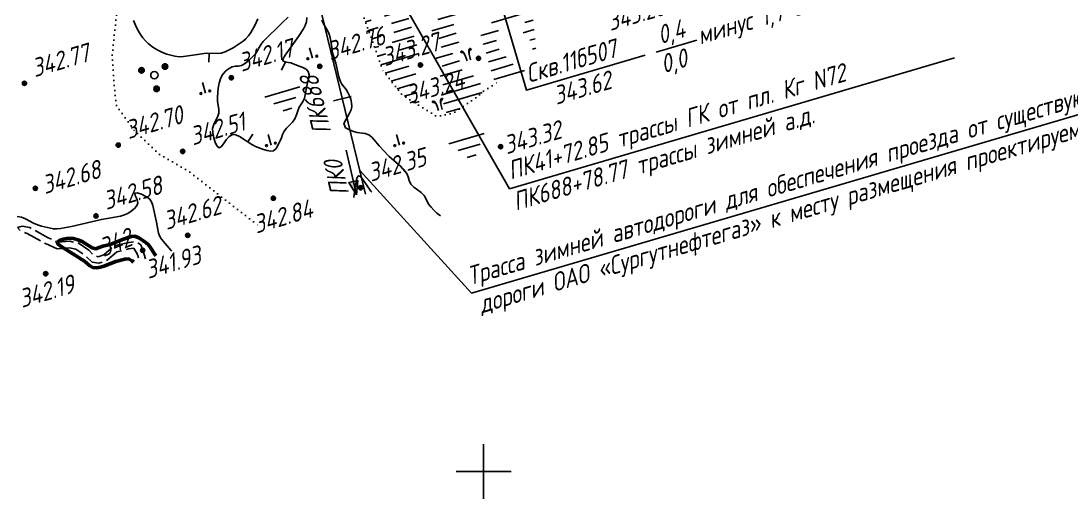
# Model space of a CAD drawing. Extents: x 1517648 to 1519685, y 2184577 to 2185456.
# Drawn here: x 1517899 to 1518128.2, y 2184594 to 2184698.3 of the extents above; entities that cross this region are included whole.
import ezdxf
from ezdxf.enums import TextEntityAlignment as Align

# ---------------------------------------------------------------- set-up
doc = ezdxf.new("R2010")
doc.units = 0
doc.header["$PDMODE"] = 34
doc.linetypes.add('ИИDash_40_10', pattern=[5, 4, -1])
doc.linetypes.add('ИИDot', pattern=[1, 0, -1])
for name, color, linetype, lineweight in [('ИИ_БОЛОТО_025', 3, 'Continuous', 25), ('ИИ_ГЕОСЕТКА_025', 3, 'Continuous', 25), ('ИИ_ГИДРОГРАФИЯ_025', 3, 'Continuous', 25), ('ИИ_КОНТУР_025', 7, 'ИИDot', 25), ('ИИ_ОТМЕТКА_025', 7, 'Continuous', 25), ('ИИ_ПИКЕТАЖ_025', 7, 'Continuous', 25), ('ИИ_РАЗМЕР_025', 7, 'Continuous', 25), ('ИИ_РЕЛЬЕФ_025', 34, 'Continuous', 25), ('ИИ_РЕЛЬЕФ_050', 34, 'Continuous', 50), ('ИИ_СКВАЖИНА_025', 7, 'Continuous', 25), ('ИИ_ТЕКСТ_025', 7, 'Continuous', 25), ('ИИ_ТРАССА_АД_025', 1, 'Continuous', 25), ('ИИ_УГОДЬЯ_025', 7, 'Continuous', 25)]:
    doc.layers.add(name, color=color, linetype=linetype, lineweight=lineweight)
doc.styles.add('VNIPISIMPLEXCUR', font='simplex.shx', dxfattribs={"width": 0.8, "oblique": 15})
doc.dimstyles.new('ИИ-2000-м-dm', dxfattribs={"dimscale": 2, "dimtxt": 2.5, "dimasz": 2.5, "dimexe": 1.25, "dimexo": 0, "dimgap": 1, "dimtad": 1, "dimtoh": 1, "dimzin": 1, "dimdsep": 46, "dimtxsty": 'VNIPISIMPLEXCUR', "dimcen": 2.5, "dimaunit": 1, "dimazin": 0, "dimtfac": 1, "dimtmove": 1, "dimatfit": 2, "dimfxl": 1, "dimarcsym": 0})
pattern_1 = [(16.37319113215781, (1510916.102400393, 2172268.42618419), (-9.58434704182228, 32.62116324998102), [10, -3, 4, -5, 4, -8]), (16.37319113215781, (1510916.498061251, 2172270.626968705), (-9.58434704182228, 32.62116324998102), [8, -3, 5, -4, 5, -9]), (16.37319113215781, (1510916.893722109, 2172272.827753221), (-9.58434704182228, 32.62116324998102), [8, -3, 4, -6, 4, -9]), (16.37319113215781, (1510916.329936989, 2172274.746645177), (-9.58434704182228, 32.62116324998102), [8, -3, 4, -5, 4, -10]), (16.37319113215781, (1510914.806705891, 2172276.383644573), (-9.58434704182228, 32.62116324998102), [8, -3, 3, -7, 4, -9]), (16.37319113215781, (1510913.283474792, 2172278.020643969), (-9.58434704182228, 32.62116324998102), [8, -3, 3, -8, 4, -8]), (16.37319113215781, (1510912.719689673, 2172279.939535925), (-9.58434704182228, 32.62116324998102), [8, -4, 3, -10, 4, -5]), (16.37319113215781, (1510912.155904552, 2172281.85842788), (-9.58434704182228, 32.62116324998102), [8, -5, 3, -10, 4, -4]), (16.37319113215781, (1510910.632673454, 2172283.495427276), (-9.58434704182228, 32.62116324998102), [9, -5, 4, -5, 8, -3]), (16.37319113215781, (1510909.109442356, 2172285.132426672), (-9.58434704182228, 32.62116324998102), [7, -5, 4, -5, 10, -3]), (16.37319113215781, (1510908.545657236, 2172287.051318628), (-9.58434704182228, 32.62116324998102), [7, -4, 5, -5, 9, -4]), (16.37319113215781, (1510907.022426138, 2172288.688318024), (-9.58434704182228, 32.62116324998102), [7, -4, 6, -5, 9, -3]), (16.37319113215781, (1510906.458641018, 2172290.60720998), (-9.58434704182228, 32.62116324998102), [5, -6, 6, -6, 7, -4]), (16.37319113215781, (1510905.894855898, 2172292.526101936), (-9.58434704182228, 32.62116324998102), [4, -6, 7, -6, 5, -6]), (16.37319113215781, (1510905.331070778, 2172294.444993891), (-9.58434704182228, 32.62116324998102), [3, -7, 8, -6, 4, -6]), (16.37319113215781, (1510904.767285658, 2172296.363885847), (-9.58434704182228, 32.62116324998102), [3, -6, 8, -6, 4, -7]), (16.37319113215781, (1510904.203500538, 2172298.282777803), (-9.58434704182228, 32.62116324998102), [4, -6, 10, -5, 4, -5])]

# ---------------------------------------------------------------- blocks, each defined once
blk = doc.blocks.new('ИИ053951')
at = {"linetype": 'Continuous', "lineweight": 25}
h = blk.add_hatch(color=0, dxfattribs=at)
edge = h.paths.add_edge_path()
edge.add_arc((1.160486125856096, 0.9504062035232437), 0.3, 0, 360)
h = blk.add_hatch(color=0, dxfattribs=at)
edge = h.paths.add_edge_path()
edge.add_arc((-1.403318979093456, 0.5298073639691836), 0.3, 0, 360)
h = blk.add_hatch(color=0, dxfattribs=at)
edge = h.paths.add_edge_path()
edge.add_arc((0.2428328532373598, -1.480213567492427), 0.3, 0, 360)
at = {"color": 0, "linetype": 'Continuous', "lineweight": 25}
for centre, radius in [((1.160486125856096, 0.9504062035232437), 0.3), ((-1.403318979093456, 0.5298073639691836), 0.3), ((0, 0), 0.4), ((0.2428328532373598, -1.480213567492427), 0.3)]:
    blk.add_circle(centre, radius, dxfattribs=at)
blk = doc.blocks.new('ИИ05407')
at = {"linetype": 'Continuous', "lineweight": 25}
h = blk.add_hatch(color=0, dxfattribs=at)
edge = h.paths.add_edge_path()
edge.add_arc((-0.4999999999999995, 0.1), 0.1, 0, 360)
h = blk.add_hatch(color=0, dxfattribs=at)
edge = h.paths.add_edge_path()
edge.add_arc((0.5000000000000007, 0.1), 0.1, 0, 360)
at = {"color": 0, "linetype": 'Continuous', "lineweight": 25}
blk.add_lwpolyline([(0, 0), (0, 1.2)], dxfattribs=at)
for centre in [(-0.4999999999999995, 0.1), (0.5000000000000007, 0.1)]:
    blk.add_circle(centre, 0.1, dxfattribs=at)
blk = doc.blocks.new('ИИ05403')
at = {"linetype": 'Continuous', "lineweight": 25}
for points in [[(-0.3719088392116541, 1.104243413491141), (-0.4306105260804169, 1.161016916086846), (-0.4798441994880011, 1.183726317125126), (-0.5215034655360838, 1.187511217298173), (-0.5574819132791243, 1.17426406136525), (-0.5839923646082087, 1.138307515048564), (-0.5858859707098906, 1.08721135738517), (-0.5707371389436682, 1.060717056173841), (-0.5328650850989455, 1.036115210376295), (-0.476057004331866, 1.020975609684107), (-0.4211425126192358, 1.002051108818872), (-0.3643344318521553, 0.954739851328526), (-0.322675165804073, 0.896073893319038), (-0.2829095058576687, 0.8090211893389565), (-0.2507182532707636, 0.7087213400804719), (-0.2324430663398145, 0.6261047306790769), (-0.2355694385517691, 0.6879043838014546), (-0.2545054654741268, 0.7863117883006762), (-0.2772286875526238, 0.8790418478675857), (-0.3018455327800301, 0.9698794520207132), (-0.3283559670618868, 1.041792555308606)], [(0.4211425126192356, 1.002051108818872), (0.4760570043318644, 1.020975609684106), (0.5328650850989461, 1.036115210376295), (0.5707371389436685, 1.060717056173841), (0.5858859707098905, 1.08721135738517), (0.5839923646082088, 1.138307515048563), (0.5574819132791244, 1.17426406136525), (0.5215034655360838, 1.187511217298173), (0.4798441994880007, 1.183726317125126), (0.4306105260804167, 1.161016916086846), (0.3719088392116541, 1.10424341349114), (0.3283559670618868, 1.041792555308606), (0.3018455327800298, 0.9698794520207127), (0.2772286875526236, 0.8790418478675848), (0.2545054654741267, 0.7863117883006753), (0.235569438551769, 0.6879043838014544), (0.2324430663398145, 0.6261047306790771), (0.2507182532707635, 0.7087213400804713), (0.2829095058576688, 0.809021189338957), (0.322675165804073, 0.8960738933190379), (0.3643344318521551, 0.9547398513285258)]]:
    blk.add_hatch(color=0, dxfattribs=at).paths.add_polyline_path(points)
at = {"color": 0, "linetype": 'Continuous', "lineweight": 25}
for points in [[(-0.2324430663398145, 0.6261047306790772), (-0.2507182532707635, 0.7087213400804713), (-0.2829095058576687, 0.8090211893389567), (-0.322675165804073, 0.896073893319038), (-0.3643344318521553, 0.9547398513285261), (-0.4211425126192356, 1.002051108818872), (-0.4760570043318655, 1.020975609684106), (-0.5328650850989458, 1.036115210376295), (-0.5707371389436684, 1.060717056173841), (-0.5858859707098905, 1.08721135738517), (-0.5839923646082088, 1.138307515048563), (-0.5574819132791244, 1.17426406136525), (-0.5215034655360835, 1.187511217298173), (-0.4798441994880012, 1.183726317125126), (-0.4306105260804163, 1.161016916086846), (-0.3719088392116543, 1.104243413491141), (-0.3283559670618867, 1.041792555308606), (-0.30184553278003, 0.9698794520207132), (-0.2772286875526238, 0.8790418478675852), (-0.2545054654741268, 0.786311788300676), (-0.235569438551769, 0.6879043838014545), (-0.2324430663398145, 0.6261047306790772), (-0.2000000000000002, 0)], [(0.2324430663398145, 0.6261047306790772), (0.2507182532707635, 0.7087213400804713), (0.2829095058576687, 0.8090211893389567), (0.322675165804073, 0.896073893319038), (0.3643344318521553, 0.9547398513285261), (0.4211425126192356, 1.002051108818872), (0.4760570043318655, 1.020975609684106), (0.5328650850989458, 1.036115210376295), (0.5707371389436684, 1.060717056173841), (0.5858859707098905, 1.08721135738517), (0.5839923646082088, 1.138307515048563), (0.5574819132791244, 1.17426406136525), (0.5215034655360835, 1.187511217298173), (0.4798441994880012, 1.183726317125126), (0.4306105260804163, 1.161016916086846), (0.3719088392116543, 1.104243413491141), (0.3283559670618867, 1.041792555308606), (0.30184553278003, 0.9698794520207132), (0.2772286875526238, 0.8790418478675852), (0.2545054654741268, 0.786311788300676), (0.235569438551769, 0.6879043838014545), (0.2324430663398145, 0.6261047306790772), (0.2000000000000002, 0)]]:
    blk.add_lwpolyline(points, dxfattribs=at)
blk = doc.blocks.new('ИИ05468')
at = {"color": 0, "linetype": 'Continuous', "lineweight": 25}
for points in [[(-2, 1), (2, 1)], [(-1.25, 0), (1.25, 0)], [(-0.5, -1), (0.5, -1)]]:
    blk.add_lwpolyline(points, dxfattribs=at)
blk = doc.blocks.new('PICKET')
at = {"color": 0, "linetype": 'Continuous', "lineweight": 25}
for p, q in [((-0.2299999999999898, 0), (0.2299999999999898, 0)), ((0, 0.2299999999999898), (0, -0.2299999999999898))]:
    blk.add_line(p, q, dxfattribs=at)
blk.add_circle((0, 0), 0.23, dxfattribs=at)
at = {"color": 0, "linetype": 'Continuous', "style": 'VNIPISIMPLEXCUR', "oblique": 15, "width": 0.8}
blk.add_attdef('OTMETKA', (1.25, 0.3000000000000114), '', height=2, dxfattribs=at)
at = {"color": 8, "linetype": 'Continuous', "style": 'VNIPISIMPLEXCUR', "oblique": 15, "width": 0.8, "flags": 1}
blk.add_attdef('NOMER', (1.25, -2.699999999999989), '', height=2, dxfattribs=at)
blk = doc.blocks.new('ИИ15001')
at = {"color": 0, "linetype": 'Continuous', "lineweight": 25}
blk.add_lwpolyline([(0, 1), (0, -1)], dxfattribs=at)
at = {"color": 0, "linetype": 'Continuous', "lineweight": 25, "style": 'VNIPISIMPLEXCUR', "oblique": 15, "width": 0.8}
blk.add_attdef('STATIONING', text='', height=2, dxfattribs=at).set_placement((0, 2), align=Align.CENTER)
at = {"color": 7, "linetype": 'Continuous', "lineweight": 25, "style": 'VNIPISIMPLEXCUR', "oblique": 15, "width": 0.8}
blk.add_attdef('HEIGHT', text='', height=2, dxfattribs=at).set_placement((0, -2), align=Align.TOP_CENTER)
blk = doc.blocks.new('ИИ150022')
at = {"linetype": 'Continuous', "lineweight": 25}
h = blk.add_hatch(color=0, dxfattribs=at)
edge = h.paths.add_edge_path()
edge.add_arc((0, 0), 0.3, 0, 360)
at = {"color": 0, "linetype": 'Continuous', "lineweight": 25}
blk.add_circle((0, 0), 0.3, dxfattribs=at)
at = {"color": 0, "linetype": 'Continuous', "style": 'VNIPISIMPLEXCUR', "oblique": 15, "width": 0.8}
for tag, p in [('STATIONING1', (1, 4.700000000000003)), ('STATIONING2', (1, 1.299999999999997))]:
    blk.add_attdef(tag, p, '', height=2, dxfattribs=at)
at = {"color": 7, "linetype": 'Continuous', "style": 'VNIPISIMPLEXCUR', "oblique": 15, "width": 0.8}
blk.add_attdef('HEIGHT', text='', height=2, dxfattribs=at).set_placement((0, -1.299999999999997), align=Align.TOP_CENTER)
blk = doc.blocks.new('ИИ25001')
at = {"linetype": 'Continuous'}
h = blk.add_hatch(color=0, dxfattribs=at)
edge = h.paths.add_edge_path()
edge.add_arc((0, 0), 0.5, 0, 360)
at = {"color": 0, "linetype": 'Continuous'}
for radius in [1, 0.5]:
    blk.add_circle((0, 0), radius, dxfattribs=at)
at = {"color": 0, "style": 'VNIPISIMPLEXCUR', "oblique": 15, "width": 0.8}
for tag, p in [('NUMBER', (2, 0.6999999999999887)), ('STS', (14.21830956713089, 0.6999999999999887)), ('EGWL', (38.31670607307356, 0.6999999999999887)), ('TFS', (19.07851403860371, -1)), ('HEIGHT', (2, -2.699999999999988)), ('FS', (14.21830956713089, -2.700000000000002)), ('AGWL', (36.59421987173639, -2.700000000000002))]:
    blk.add_attdef(tag, p, '', height=2, dxfattribs=at)
at = {"color": 253, "style": 'VNIPISIMPLEXCUR', "oblique": 15, "width": 0.8, "flags": 1}
for tag, p in [('DATE', (-2.5, -0.8000000000000113)), ('NOTE1', (-2.5, -3.200000000000017)), ('NOTE2', (-2.5, -5.600000000000022))]:
    blk.add_attdef(tag, text='', height=1.6, dxfattribs=at).set_placement(p, align=Align.RIGHT)
blk = doc.blocks.new('ИИ053296')
at = {"color": 0, "linetype": 'Continuous', "lineweight": 25}
blk.add_lwpolyline([(0, 0), (1, 0)], dxfattribs=at)
blk = doc.blocks.new('ИИ05012')
at = {"color": 0, "linetype": 'Continuous', "flags": 128}
for points in [[(0, 3), (0, -3)], [(-3, 0), (3, 0)]]:
    blk.add_lwpolyline(points, dxfattribs=at)
blk = doc.blocks.new('*D26')
at = {"layer": 'Defpoints', "color": 0, "transparency": 16777216}
for p in [(1517926.909671866, 2184855.147363951), (1518076.55, 2184794.9), (1517957.228860833, 2184764.673695511), (1517857.42, 2184730.52), (1517974.202249156, 2184660.524278777)]:
    blk.add_point(p, dxfattribs=at)
at = {"layer": 'ИИ_РАЗМЕР_025', "color": 0, "lineweight": -2, "transparency": 16777216}
for p, q in [((1517951.516275566, 2184788.67653947), (1517966.028395598, 2184792.940311232)), ((1517955.308124022, 2184766.134705561), (1517951.516275566, 2184788.67653947))]:
    blk.add_line(p, q, dxfattribs=at)
blk.add_arc((1517950.545219905, 2184757.880022167), 9.530217917746498, 40.60084746691081, 79.42976252258882, dxfattribs=at)
at = {"layer": 'ИИ_РАЗМЕР_025', "color": 0, "transparency": 16777216}
for points in [[(1517952.311411311, 2184766.582094964), (1517952.275488879, 2184767.914944301), (1517948.294902083, 2184767.140752336)], [(1517958.367100697, 2184764.400119852), (1517957.195197677, 2184763.764178749), (1517959.688972499, 2184760.566440238)]]:
    blk.add_solid(points, dxfattribs=at)
at = {"layer": 'ИИ_РАЗМЕР_025', "color": 0, "transparency": 16777216, "insert": (1517958.298993249, 2184794.193212795), "char_height": 4, "attachment_point": 5, "rotation": 16.373191132157835, "style": 'VNIPISIMPLEXCUR'}
blk.add_mtext("87°17'", dxfattribs=at)
blk = doc.blocks.new('ИИ15009')
at = {"linetype": 'Continuous', "lineweight": 25}
blk.add_hatch(color=0, dxfattribs=at).paths.add_polyline_path([(0, 0), (1.5, -0.5000000000000002), (1.5, 0.4999999999999998)])
at = {"color": 0, "linetype": 'Continuous', "lineweight": 25}
blk.add_lwpolyline([(0, 0), (1.5, -0.5000000000000002), (1.5, 0.4999999999999998)], close=True, dxfattribs=at)
blk.add_lwpolyline([(5, -9.992007221626409e-16), (0, 0)], dxfattribs=at)

msp = doc.modelspace()

# ---------------------------------------------------------------- hatches: boundary and pattern name
at = {"layer": 'ИИ_БОЛОТО_025'}
h = msp.add_hatch(dxfattribs=at)
h.set_pattern_fill('ИИ_БОЛОТО', color=256, scale=2, style=0, pattern_type=2)
h.set_pattern_definition(pattern_1)
h.paths.add_polyline_path([(1518000, 2184682.983604188), (1517998.462695902, 2184681.637331537), (1517993.388882185, 2184678.175022134), (1517989.800084876, 2184677.433103059), (1517986.83005206, 2184679.287910939), (1517982.251236156, 2184682.131944254), (1517978.043674353, 2184687.449041153), (1517973.092823339, 2184701.18427691), (1517973.959075253, 2184706.501384001), (1517974.455887759, 2184717.8944453), (1517974.455887759, 2184732.48557141), (1517976.438865213, 2184746.870299746), (1517977.305117127, 2184753.176632271), (1517977.062934367, 2184757.06626408), (1517976.592338959, 2184765.532618912), (1517980.738626965, 2184777.839755457), (1517985.800037429, 2184787.252115848), (1517988.365052933, 2184791.538194121), (1517990.502141498, 2184794.15890162), (1517994.290601018, 2184795.517782083), (1518000, 2184796.046841953), (1518000, 2184761.860448049), (1517998.775816045, 2184759.172198334), (1517996.231100456, 2184753.165495652), (1517993.406797868, 2184747.934597413), (1517993.762205072, 2184740.580223601), (1517996.235839219, 2184737.32983426), (1518000, 2184737.516047497)])
h = msp.add_hatch(dxfattribs=at)
h.set_pattern_fill('ИИ_БОЛОТО', color=256, scale=2, style=0, pattern_type=2)
h.set_pattern_definition(pattern_1)
h.paths.add_polyline_path([(1518011.943765144, 2184687.125392691), (1518010.01494623, 2184706.518693467), (1518026.96587762, 2184711.499006642), (1518027.206687122, 2184712.495787547), (1518028.174106825, 2184715.008906857), (1518030.979631998, 2184717.038736149), (1518033.688423235, 2184718.198633595), (1518035.139552789, 2184719.745172868), (1518035.816757293, 2184721.001732523), (1518037.171139521, 2184725.158046306), (1518036.590695734, 2184728.347773044), (1518033.975237212, 2184735.843814138), (1518032.814322856, 2184737.680319013), (1518029.815316421, 2184739.420175694), (1518026.913043922, 2184740.000120914), (1518024.010784813, 2184739.516830895), (1518019.463888107, 2184735.940469339), (1518017.04533885, 2184734.973882294), (1518015.20723338, 2184734.587254484), (1518013.562609173, 2184733.52400523), (1518012.59518947, 2184731.880817764), (1518011.240793851, 2184730.817575519), (1518009.402701772, 2184729.850988473), (1518006.984139125, 2184730.140961083), (1518005.436262244, 2184731.590838147), (1518003.6949041, 2184734.007302256), (1518002.437255809, 2184735.940469339), (1518000.986112864, 2184737.003711585), (1518000, 2184737.516047497), (1518000, 2184682.983604188), (1518002.781770026, 2184684.787750822), (1518007.410055002, 2184686.707259191)])

# ---------------------------------------------------------------- linework, layer by layer
at = {"layer": 'ИИ_ГИДРОГРАФИЯ_025', "linetype": 'ИИDash_40_10', "flags": 128}
msp.add_lwpolyline([(1517926.206943161, 2184646.423938117), (1517925.589524986, 2184648.260379285), (1517925.162193052, 2184649.456284555), (1517924.055437548, 2184650.174956768), (1517922.20318797, 2184649.928217427), (1517919.25607768, 2184649.17810314), (1517917.084050336, 2184647.307178301), (1517915.894881181, 2184646.871463914), (1517914.878989514, 2184647.189254422), (1517913.822665816, 2184648.296677471), (1517911.5363306, 2184649.86400035), (1517909.667977716, 2184650.232891799), (1517907.138162913, 2184650.018305457), (1517904.981106803, 2184650.985064773), (1517900.921671852, 2184653.226487459), (1517899.271041062, 2184653.559700452), (1517898.2724851, 2184653.23226154), (1517898.94129435, 2184652.488827491), (1517900.389577271, 2184651.921050821), (1517904.355380432, 2184649.731327057), (1517906.89585638, 2184648.592724877), (1517909.590036616, 2184648.82125318), (1517910.982431872, 2184648.546335788), (1517912.934379212, 2184647.208241661), (1517914.530360208, 2184645.666733171), (1517916.037090492, 2184645.432552856), (1517917.804803221, 2184646.080246974), (1517919.920382393, 2184647.902548904), (1517922.469187826, 2184648.551284507), (1517923.639712544, 2184648.696609045), (1517924.449218143, 2184647.329272037), (1517924.86873914, 2184646.030792742)], dxfattribs=at)
at = {"layer": 'ИИ_КОНТУР_025', "flags": 128}
for points in [[(1517927.360434331, 2184799.574187024), (1517930.407255561, 2184797.948982066), (1517932.908167269, 2184796.319251884), (1517934.049882833, 2184792.67951703), (1517934.81102251, 2184790.289243234), (1517934.75666144, 2184787.518700315), (1517934.104243904, 2184783.444366809), (1517934.267544898, 2184775.949430947), (1517935.814288547, 2184767.840068431), (1517935.504540548, 2184758.807791036), (1517934.577486481, 2184755.47307668), (1517932.075969821, 2184753.403379847), (1517927.13476269, 2184751.551892216), (1517920.958241676, 2184750.493902351), (1517917.517039532, 2184748.466081286), (1517916.193499315, 2184746.085598722), (1517915.487616038, 2184740.26664373), (1517916.89939469, 2184735.329345169), (1517921.048827328, 2184726.935092155), (1517922.725309183, 2184721.204295827), (1517922.813329834, 2184713.776722997), (1517921.842731256, 2184707.693265171), (1517919.987389017, 2184700.799346697), (1517918.928552004, 2184690.924749575), (1517919.281493642, 2184684.929461149), (1517919.825039334, 2184679.904944791), (1517923.692568796, 2184674.503512117), (1517929.111933567, 2184669.251089159), (1517935.458361634, 2184665.596571872), (1517950.822334311, 2184653.655591161)], [(1518000, 2184796.046841953), (1517994.290601018, 2184795.517782083), (1517990.502141498, 2184794.15890162), (1517988.365052933, 2184791.538194121), (1517985.800037429, 2184787.252115848), (1517980.738626965, 2184777.839755457), (1517976.592338959, 2184765.532618912), (1517977.062934367, 2184757.06626408), (1517977.305117127, 2184753.176632271), (1517976.438865213, 2184746.870299746), (1517974.455887759, 2184732.48557141), (1517974.455887759, 2184717.8944453), (1517973.959075253, 2184706.501384001), (1517973.092823339, 2184701.18427691), (1517978.043674353, 2184687.449041153), (1517982.251236156, 2184682.131944254), (1517986.83005206, 2184679.287910939), (1517989.800084876, 2184677.433103059), (1517993.388882185, 2184678.175022134), (1517998.462695902, 2184681.637331537), (1518000, 2184682.983604188)], [(1518000, 2184682.983604188), (1518002.781770026, 2184684.787750822), (1518003.549874458, 2184685.10631005)]]:
    msp.add_lwpolyline(points, dxfattribs=at)
at = {"layer": 'ИИ_ПИКЕТАЖ_025', "elevation": 342.87}
msp.add_lwpolyline([(1517950.545112383, 2184757.879990577), (1518005.646083, 2184661.702475563), (1518102.745835676, 2184690.2311249)], dxfattribs=at)
at = {"layer": 'ИИ_РЕЛЬЕФ_025'}
for points, elevation in [([(1517923.55591487, 2184698.432957768), (1517924.256960205, 2184696.87567078), (1517924.671114411, 2184696.098049435), (1517925.130117524, 2184695.342237952), (1517925.635790456, 2184694.624082654), (1517926.199642096, 2184693.969185953), (1517926.794429419, 2184693.364125906), (1517927.487103352, 2184692.807910822), (1517928.25081342, 2184692.293576234), (1517929.070743899, 2184691.828443545), (1517929.932079061, 2184691.419834158), (1517930.820003183, 2184691.075069473), (1517932.6163554, 2184690.606359823), (1517933.55762312, 2184690.515849727), (1517934.527217105, 2184690.541828548), (1517936.520482482, 2184690.816174124), (1517939.529693908, 2184691.307116749), (1517941.938580194, 2184691.186571601), (1517942.701086594, 2184691.268336423), (1517943.592144581, 2184691.597401386), (1517945.314267291, 2184692.436370389), (1517947.482692947, 2184693.877854617), (1517948.12373515, 2184694.439990926), (1517948.679781248, 2184695.079190119), (1517949.172425634, 2184695.772736127), (1517950.068053937, 2184697.329975027), (1517950.732404433, 2184698.795032369)], 343), ([(1517961.43812285, 2184699.028134134), (1517961.315173293, 2184698.088178321), (1517961.067388982, 2184697.34998177), (1517960.666787045, 2184696.567216986), (1517959.573840432, 2184694.916602607), (1517956.706404671, 2184690.860536084), (1517956.251945326, 2184690.143247981), (1517956.155658176, 2184689.617928742), (1517956.881677635, 2184689.290082797), (1517957.935885589, 2184689.13813541), (1517958.765046257, 2184688.794517969), (1517960.528768924, 2184688.154677405), (1517961.25252826, 2184687.763665645), (1517961.730351156, 2184687.262067145), (1517961.895845901, 2184686.540918947), (1517961.790584739, 2184685.69802379), (1517961.577021214, 2184684.806429851), (1517960.87971146, 2184681.471198143), (1517960.640253891, 2184680.795159721), (1517959.702359731, 2184679.515198791), (1517959.419529588, 2184678.724710081), (1517959.179035598, 2184677.820280772), (1517958.816362811, 2184676.940575136), (1517958.294179129, 2184676.251689898), (1517956.980154704, 2184674.928486281), (1517956.455249568, 2184674.268902664), (1517956.112354727, 2184673.549081536), (1517955.871664248, 2184672.830821778), (1517955.187061181, 2184671.31070085), (1517954.736977435, 2184670.510378763), (1517954.120659739, 2184669.996455714), (1517953.494209443, 2184669.91316155), (1517952.743332311, 2184670.035492044), (1517951.915794808, 2184670.294271322), (1517950.221804545, 2184670.944472727), (1517949.387835888, 2184671.354624291), (1517946.749262096, 2184673.064960314), (1517945.925373876, 2184673.426704286), (1517945.1799, 2184673.5001), (1517944.486303101, 2184673.112069428), (1517943.838456405, 2184672.352827877), (1517943.243578194, 2184671.498507251), (1517942.708886747, 2184670.825239454), (1517942.241600342, 2184670.609156388), (1517941.804602335, 2184670.993533614), (1517941.413505725, 2184671.801469373), (1517941.10125486, 2184672.841770516), (1517940.900794089, 2184673.923243894), (1517940.845067759, 2184674.854696359), (1517941.08917525, 2184675.707408388), (1517941.476663174, 2184676.535577211), (1517941.926401794, 2184677.348702868), (1517942.204740623, 2184678.18431052), (1517942.214401687, 2184679.025721213), (1517941.924963197, 2184680.744320395), (1517941.883243887, 2184681.65403545), (1517942.091349689, 2184683.663023253), (1517942.288534362, 2184684.71310244), (1517942.564069244, 2184685.679768819), (1517942.930151107, 2184686.477670139), (1517943.557758434, 2184687.252425826), (1517944.317502491, 2184687.847831376), (1517945.102799763, 2184688.272919341), (1517945.767706462, 2184688.414287774), (1517946.451442757, 2184688.43015296), (1517947.151277803, 2184688.591310202), (1517947.772248553, 2184688.947162948), (1517948.435489304, 2184689.440684367), (1517949.094084086, 2184690.014185815), (1517949.701116928, 2184690.609978647), (1517950.20967186, 2184691.170374219), (1517950.667570936, 2184691.853728756), (1517951.013221623, 2184692.542197625), (1517951.424805739, 2184693.223007087), (1517951.895192166, 2184693.790364117), (1517956.074729694, 2184698.002265887), (1517957.325648261, 2184699.148581445)], 342.5), ([(1517964.677424285, 2184698.463528595), (1517965.055019474, 2184697.694994943), (1517965.952189145, 2184696.235441277), (1517966.309599865, 2184695.443606533), (1517966.518734236, 2184694.680437458), (1517966.768769055, 2184693.039590426), (1517966.981418558, 2184691.373296976), (1517967.724494151, 2184689.075204621), (1517968.369067247, 2184686.110168063), (1517968.681805674, 2184685.218643656), (1517969.069552616, 2184684.541029068), (1517969.98687609, 2184683.329943878), (1517970.378466573, 2184682.688735198), (1517970.706143951, 2184681.966405339), (1517970.999754042, 2184681.210683039), (1517971.146133688, 2184680.429229268), (1517971.232574035, 2184679.648271277), (1517971.069598951, 2184678.922609136), (1517970.744908517, 2184678.181968754), (1517969.493610903, 2184675.934370629), (1517969.839834982, 2184675.015758367), (1517970.693356423, 2184674.569035769), (1517971.629442765, 2184674.157485209), (1517972.40380911, 2184673.991357183), (1517974.161880809, 2184673.748278006), (1517974.943751218, 2184673.462347283), (1517975.578132078, 2184672.981401922), (1517976.133725636, 2184672.367158821), (1517977.197640372, 2184671.058693972), (1517979.379522823, 2184668.714117209), (1517981.868467426, 2184666.592581172), (1517982.809401948, 2184665.559627361), (1517983.224138626, 2184664.988982207), (1517983.520899908, 2184664.261326224), (1517983.752592119, 2184663.470425297), (1517984.125197775, 2184662.708239385), (1517984.748702479, 2184662.064790574), (1517986.361902484, 2184660.852514425), (1517987.006780104, 2184660.237287309), (1517987.398818653, 2184659.586784068), (1517987.677371326, 2184658.929902751), (1517988.04970576, 2184658.269957853), (1517988.553354537, 2184657.644174312), (1517989.140850128, 2184657.015651737), (1517989.812192534, 2184656.384390128), (1517990.567381755, 2184655.750389486)], 343), ([(1517971.658301543, 2184659.781144916), (1517971.780069006, 2184660.917465534), (1517972.341116912, 2184664.093406308), (1517972.672935189, 2184664.540587254), (1517973.096187033, 2184664.346121586), (1517973.619801286, 2184663.727849153), (1517975.362693887, 2184661.146505973), (1517975.56584406, 2184660.929210768)], 342.5), ([(1517898.162646712, 2184655.641095984), (1517899.125315048, 2184655.473436394), (1517900.027626093, 2184655.119568511), (1517901.760351274, 2184654.180436364), (1517902.636308519, 2184653.786461263), (1517903.487455213, 2184653.497749251), (1517906.086171809, 2184652.927908508), (1517906.861950358, 2184652.942661091), (1517907.65581544, 2184653.042413466), (1517910.06841617, 2184653.48738452), (1517916.574185243, 2184655.011137822), (1517920.718629276, 2184655.744864176), (1517921.599077742, 2184656.003641027), (1517922.342543171, 2184656.328721709), (1517923.093956034, 2184656.803811608), (1517923.740944375, 2184657.347249426), (1517924.229162961, 2184657.931929751), (1517924.504266558, 2184658.530747171), (1517924.354347656, 2184659.34860841), (1517923.94734731, 2184660.197019155), (1517923.865575501, 2184660.724135233), (1517924.399698827, 2184660.775194021), (1517925.30457692, 2184660.526706234), (1517926.252977467, 2184660.006668058), (1517927.073836736, 2184659.46922435), (1517927.486029626, 2184658.850412816), (1517927.786611124, 2184658.069976153), (1517928.616899147, 2184654.409479081), (1517929.052092335, 2184651.993956727), (1517929.291435324, 2184651.30275716), (1517929.669493745, 2184650.703023499), (1517931.703420508, 2184648.279726463), (1517931.952542595, 2184648.11528952)], 342.5)]:
    msp.add_lwpolyline(points, dxfattribs=dict(at, elevation=elevation))
at = {"layer": 'ИИ_РЕЛЬЕФ_050', "elevation": 342}
msp.add_lwpolyline([(1517923.582894196, 2184645.656222863), (1517923.297188329, 2184645.98569668), (1517922.508104328, 2184646.379410218), (1517921.660523518, 2184646.358565168), (1517919.70612095, 2184645.841793073), (1517917.110421512, 2184644.835603159), (1517916.35011576, 2184644.618954658), (1517915.473476704, 2184644.457473567), (1517914.679873619, 2184644.514730189), (1517914.078767195, 2184644.85381982), (1517912.915827974, 2184645.88770389), (1517907.813635277, 2184649.096105288), (1517907.150987196, 2184649.594340567), (1517906.897480223, 2184649.993484713), (1517907.411935848, 2184650.418472137), (1517908.324257509, 2184650.69237928), (1517909.008476382, 2184650.825271348), (1517909.751024691, 2184650.878261381), (1517910.471626126, 2184650.836351786), (1517911.424010664, 2184650.551385354), (1517912.353482006, 2184650.167340858), (1517914.587879312, 2184648.807309181), (1517915.260601673, 2184648.603347692), (1517916.891802873, 2184649.136541399), (1517918.480879633, 2184649.50157262), (1517921.397063358, 2184650.677704807), (1517923.065615319, 2184651.244325983), (1517923.88386079, 2184651.313580737), (1517924.771082614, 2184650.993285133), (1517925.64063595, 2184650.437061731), (1517926.339376361, 2184649.90821164), (1517926.758065402, 2184649.52054705), (1517927.099605604, 2184649.145245804), (1517928.42089825, 2184647.077665424)], dxfattribs=at)
at = {"layer": 'ИИ_СКВАЖИНА_025', "flags": 128}
for points in [[(1517984.452148155, 2184767.841847283), (1518009.316421174, 2184683.214119834), (1518035.260255131, 2184690.836616504)], [(1518037.634802884, 2184691.534276779), (1518046.522408224, 2184694.145523143)]]:
    msp.add_lwpolyline(points, dxfattribs=at)
at = {"layer": 'ИИ_ТЕКСТ_025'}
msp.add_lwpolyline([(1517972.951505224, 2184665.671463741), (1517997.356450687, 2184638.942278919), (1518177.42712095, 2184691.848417877)], dxfattribs=at)
at = {"layer": 'ИИ_ТРАССА_АД_025', "flags": 128}
msp.add_lwpolyline([(1517974.202249156, 2184660.524278777), (1517926.909671866, 2184855.147363951)], dxfattribs=at)
at = {"layer": 'ИИ_ТРАССА_АД_025'}
msp.add_lwpolyline([(1517974.202249156, 2184660.524278777), (1517926.909671866, 2184855.147363951)], dxfattribs=at)

# ---------------------------------------------------------------- block references
at = {"layer": 'ИИ_БОЛОТО_025', "xscale": 2, "yscale": 2, "zscale": 2, "rotation": 16.37305555555556}
for p in [(1517956.633876172, 2184680.895290163), (1517996.810650082, 2184670.717803015)]:
    msp.add_blockref('ИИ05468', p, dxfattribs=at)
at = {"layer": 'ИИ_ГЕОСЕТКА_025', "xscale": 2, "yscale": 2, "zscale": 2}
msp.add_blockref('ИИ05012', (1518000, 2184600), dxfattribs=at)
at = {"layer": 'ИИ_ОТМЕТКА_025', "xscale": 2, "yscale": 2, "zscale": 2, "rotation": 16.37305555555556}
for p, values in [((1517964.2399, 2184688.4099, 342.76), {'OTMETKA': '342.76'}), ((1517899.7799, 2184684.7101, 342.77), {'OTMETKA': '342.77'}), ((1517944.9299, 2184685.9101, 342.17), {'OTMETKA': '342.17'}), ((1517920.2399, 2184671.2099, 342.7), {'OTMETKA': '342.70'}), ((1517934.3199, 2184669.8399, 342.51), {'OTMETKA': '342.51'}), ((1517973.18544315, 2184661.91223088, 342.35), {'OTMETKA': '342.35'}), ((1517915.38967975, 2184655.76645227, 342.58), {'OTMETKA': '342.58'})]:
    msp.add_blockref('PICKET', p, dxfattribs=at).add_auto_attribs(values)
at = {"layer": 'ИИ_ОТМЕТКА_025'}
ref = msp.add_blockref('PICKET', (1517986.2099, 2184688.7099, 343.27), dxfattribs=dict(at, xscale=2, yscale=2, zscale=2, rotation=16.37305555555556))
ref.add_attrib('OTMETKA', '343.27', (1517978.441411047, 2184688.3791324, 343.27), dxfattribs={"layer": '0', "color": 0, "linetype": 'Continuous', "height": 4, "rotation": 16.37305555437367, "style": 'VNIPISIMPLEXCUR', "oblique": 15, "width": 0.8})
ref = msp.add_blockref('PICKET', (1517998.8765334, 2184690.14273684, 343.24), dxfattribs=dict(at, xscale=2, yscale=2, zscale=2, rotation=16.37305555555556))
ref.add_attrib('OTMETKA', '343.24', (1517983.649866478, 2184680.16546293, 343.24), dxfattribs={"layer": '0', "color": 0, "linetype": 'Continuous', "height": 3.999999999999997, "rotation": 16.37305555437367, "style": 'VNIPISIMPLEXCUR', "oblique": 14.99999999999995, "width": 0.8000000000000006})
ref = msp.add_blockref('PICKET', (1518003.68222408, 2184670.88541478, 343.32), dxfattribs=dict(at, xscale=2, yscale=2, zscale=2, rotation=16.37305555555556))
ref.add_attrib('OTMETKA', '343.32', (1518005.015039302, 2184669.173592589, 343.32), dxfattribs={"layer": '0', "color": 0, "linetype": 'Continuous', "height": 3.999999999999997, "rotation": 16.37305555437367, "style": 'VNIPISIMPLEXCUR', "oblique": 14.99999999999995, "width": 0.8000000000000006})
ref = msp.add_blockref('PICKET', (1517902.1599, 2184661.78, 342.68), dxfattribs=dict(at, xscale=2, yscale=2, zscale=2, rotation=16.37305555555556))
ref.add_attrib('OTMETKA', '342.68', (1517904.234348397, 2184660.492799391, 342.68), dxfattribs={"layer": '0', "color": 0, "linetype": 'Continuous', "height": 3.999999999999997, "rotation": 16.37305555437363, "style": 'VNIPISIMPLEXCUR', "oblique": 14.99999999999995, "width": 0.8000000000000004})
ref = msp.add_blockref('PICKET', (1517935.42, 2184651.5399, 342.62), dxfattribs=dict(at, xscale=2, yscale=2, zscale=2, rotation=16.37305555555556))
ref.add_attrib('OTMETKA', '342.62', (1517930.761498947, 2184652.673340234, 342.62), dxfattribs={"layer": '0', "color": 0, "linetype": 'Continuous', "height": 3.999999999999997, "rotation": 16.37305555437363, "style": 'VNIPISIMPLEXCUR', "oblique": 14.99999999999995, "width": 0.8000000000000004})
ref = msp.add_blockref('PICKET', (1517954.1101, 2184659.6299, 342.84), dxfattribs=dict(at, xscale=2, yscale=2, zscale=2, rotation=16.37305555555556))
ref.add_attrib('OTMETKA', '342.84', (1517950.395058864, 2184651.880647352, 342.84), dxfattribs={"layer": '0', "color": 0, "linetype": 'Continuous', "height": 4, "rotation": 16.37305555437367, "style": 'VNIPISIMPLEXCUR', "oblique": 15, "width": 0.8})
ref = msp.add_blockref('PICKET', (1517925.58952499, 2184648.26037929, 341.93), dxfattribs=dict(at, xscale=2, yscale=2, zscale=2, rotation=16.37305555555556))
ref.add_attrib('OTMETKA', '341.93', (1517926.803172967, 2184642.017178392, 341.93), dxfattribs={"layer": '0', "color": 0, "linetype": 'Continuous', "height": 3.999999999999997, "rotation": 16.37305555437363, "style": 'VNIPISIMPLEXCUR', "oblique": 14.99999999999995, "width": 0.8000000000000004})
ref = msp.add_blockref('PICKET', (1517904.4299, 2184643.1499, 342.19), dxfattribs=dict(at, xscale=2, yscale=2, zscale=2, rotation=16.37305555555556))
ref.add_attrib('OTMETKA', '342.19', (1517899.22831256, 2184635.674899454, 342.19), dxfattribs={"layer": '0', "color": 0, "linetype": 'Continuous', "height": 3.999999999999997, "rotation": 16.37305555437363, "style": 'VNIPISIMPLEXCUR', "oblique": 14.99999999999995, "width": 0.8000000000000004})
at = {"layer": 'ИИ_ПИКЕТАЖ_025'}
ref = msp.add_blockref('ИИ150022', (1517950.545112383, 2184757.879990577, 342.87), dxfattribs=dict(at, xscale=2, yscale=2, zscale=2, rotation=16.37319113215781))
ref.add_attrib('STATIONING1', 'ПК41+72.85 трассы ГК от пл. Кг N72', (1518005.899819823, 2184663.654375907, 342.87), dxfattribs={"layer": '0', "color": 0, "linetype": 'Continuous', "height": 3.999999999999999, "rotation": 16.37319113215781, "style": 'VNIPISIMPLEXCUR', "oblique": 15.00000000000003, "width": 0.8000000000000003})
ref.add_attrib('STATIONING2', 'ПК688+78.77 трассы зимней а.д.', (1518007.040247436, 2184656.884608878, 342.87), dxfattribs={"layer": '0', "color": 0, "linetype": 'Continuous', "height": 3.999999999999999, "rotation": 16.37319113215781, "style": 'VNIPISIMPLEXCUR', "oblique": 15.00000000000003, "width": 0.8000000000000003})
ref.add_attrib('HEIGHT', '342.87', dxfattribs={"layer": '0', "color": 7, "linetype": 'Continuous', "height": 3.999999999999999, "rotation": 16.37319113215781, "style": 'VNIPISIMPLEXCUR', "oblique": 15.00000000000003, "width": 0.8000000000000003}).set_placement((1517946.931590856, 2184763.204343025, 342.87), align=Align.TOP_CENTER)
at = {"layer": 'ИИ_ПИКЕТАЖ_025', "color": 1}
ref = msp.add_blockref('ИИ15001', (1517969.145902011, 2184681.332657966), dxfattribs=dict(at, xscale=2, yscale=2, zscale=2, rotation=103.6579))
ref.add_attrib('STATIONING', 'ПК688', dxfattribs={"layer": '0', "color": 0, "linetype": 'Continuous', "height": 3.999999999999986, "rotation": 103.6579000138391, "style": 'VNIPISIMPLEXCUR', "oblique": 14.99999999999971, "width": 0.8000000000000053}).set_placement((1517965.259010481, 2184680.388161151), align=Align.CENTER)
at = {"layer": 'ИИ_РЕЛЬЕФ_025', "xscale": 2, "yscale": 2, "zscale": 2}
for p, rotation in [((1517940.092047783, 2184691.278975512, 343), 267.1352024521578), ((1517956.735683514, 2184689.356008833, 342.5), 244.2201298212345), ((1517948.511969432, 2184671.922365074, 342.5), 57.04850194215783)]:
    msp.add_blockref('ИИ053296', p, dxfattribs=dict(at, rotation=rotation))
at = {"layer": 'ИИ_СКВАЖИНА_025'}
ref = msp.add_blockref('ИИ25001', (1517999.803456795, 2184772.351539402, 343.26), dxfattribs=dict(at, xscale=2, yscale=2, zscale=2, rotation=16.37319113215781))
ref.add_attrib('NUMBER', 'Скв.11б508', (1518021.433616399, 2184701.563680687), dxfattribs={"layer": '0', "color": 0, "height": 3.999999999999999, "rotation": 16.37319113215781, "style": 'VNIPISIMPLEXCUR', "oblique": 15.00000000000003, "width": 0.8000000000000003})
ref.add_attrib('HEIGHT', '343.26', (1518027.624478021, 2184696.095854633), dxfattribs={"layer": '0', "color": 0, "height": 3.999999999999999, "rotation": 16.37319113215781, "style": 'VNIPISIMPLEXCUR', "oblique": 15.00000000000003, "width": 0.8000000000000003})
ref.add_attrib('STS', '1,6', (1518051.8385512, 2184710.496882875), dxfattribs={"layer": '0', "color": 0, "height": 3.999999999999999, "rotation": 16.37319113215781, "style": 'VNIPISIMPLEXCUR', "oblique": 15.00000000000003, "width": 0.8000000000000003})
ref.add_attrib('FS', '1,6', (1518052.706661532, 2184703.465191818), dxfattribs={"layer": '0', "color": 0, "height": 3.999999999999999, "rotation": 16.37319113215781, "style": 'VNIPISIMPLEXCUR', "oblique": 15.00000000000003, "width": 0.8000000000000003})
ref.add_attrib('EGWL', '0,0', (1518066.049962156, 2184714.450372135), dxfattribs={"layer": '0', "color": 0, "height": 3.999999999999999, "rotation": 16.37319113215781, "style": 'VNIPISIMPLEXCUR', "oblique": 15.00000000000003, "width": 0.8000000000000003})
ref.add_attrib('AGWL', '0,0', (1518064.677388581, 2184707.124392306), dxfattribs={"layer": '0', "color": 0, "height": 3.999999999999999, "rotation": 16.37319113215781, "style": 'VNIPISIMPLEXCUR', "oblique": 15.00000000000003, "width": 0.8000000000000003})
ref = msp.add_blockref('ИИ25001', (1517984.452148155, 2184767.841847283, 343.62), dxfattribs=dict(at, xscale=2, yscale=2, zscale=2, rotation=16.37319113215781))
ref.add_attrib('NUMBER', 'Скв.11б507', (1518009.811324324, 2184684.767286042), dxfattribs={"layer": '0', "color": 0, "height": 3.999999999999999, "rotation": 16.37319113215781, "style": 'VNIPISIMPLEXCUR', "oblique": 15.00000000000003, "width": 0.8000000000000003})
ref.add_attrib('HEIGHT', '343.62', (1518015.865321323, 2184679.992589008), dxfattribs={"layer": '0', "color": 0, "height": 3.999999999999999, "rotation": 16.37319113215781, "style": 'VNIPISIMPLEXCUR', "oblique": 15.00000000000003, "width": 0.8000000000000003})
ref.add_attrib('STS', '0,4', (1518038.573405077, 2184693.207149983), dxfattribs={"layer": '0', "color": 0, "height": 3.999999999999999, "rotation": 16.37319113215781, "style": 'VNIPISIMPLEXCUR', "oblique": 15.00000000000003, "width": 0.8000000000000003})
ref.add_attrib('FS', '0,0', (1518039.259516892, 2184686.853847499), dxfattribs={"layer": '0', "color": 0, "height": 3.999999999999999, "rotation": 16.37319113215781, "style": 'VNIPISIMPLEXCUR', "oblique": 15.00000000000003, "width": 0.8000000000000003})
ref.add_attrib('TFS', 'минус 1,7%%DC', (1518047.271367124, 2184693.125197435), dxfattribs={"layer": '0', "color": 0, "height": 3.999999999999999, "rotation": 16.37319113215781, "style": 'VNIPISIMPLEXCUR', "oblique": 15.00000000000003, "width": 0.8000000000000003})
at = {"layer": 'ИИ_ТЕКСТ_025', "xscale": 2, "yscale": 2, "zscale": 2, "rotation": 102.9565630021578}
msp.add_blockref('ИИ15009', (1517972.225067008, 2184660.377708788), dxfattribs=at)
at = {"layer": 'ИИ_УГОДЬЯ_025', "xscale": 2, "yscale": 2, "zscale": 2, "rotation": 16.37305555555556}
for name, p in [('ИИ05407', (1517962.660114593, 2184690.15516571)), ('ИИ05403', (1517996.754770832, 2184689.725490781)), ('ИИ05407', (1517939.314777539, 2184682.556353629)), ('ИИ05403', (1517990.564829876, 2184678.854471555)), ('ИИ05407', (1517953.627190326, 2184671.197187358)), ('ИИ05407', (1517981.627190326, 2184671.197187358))]:
    msp.add_blockref(name, p, dxfattribs=at)
at = {"layer": 'ИИ_УГОДЬЯ_025', "xscale": 2, "yscale": 2, "zscale": 2}
msp.add_blockref('ИИ053951', (1517928.13140609, 2184686.46482799), dxfattribs=at)

# ---------------------------------------------------------------- texts
at = {"layer": 'ИИ_РЕЛЬЕФ_025', "style": 'VNIPISIMPLEXCUR', "oblique": 15, "width": 0.8}
msp.add_text('342', height=4, rotation=21.96481678849221, dxfattribs=at).set_placement((1517919.570721192, 2184649.94111891, 342), align=Align.MIDDLE)
at = {"layer": 'ИИ_ТЕКСТ_025', "style": 'VNIPISIMPLEXCUR', "oblique": 15, "width": 0.8}
for s, rotation, p in [('Трасса зимней автодороги для обеспечения проезда от существующей ', 16.37305555555556, (1517996.996263271, 2184640.607191028)), ('дороги ОАО «Сургутнефтегаз» к месту размещения проектируемой УПН', 16.37305555555556, (1517999.563396942, 2184634.500596291)), ('ПК0', 102.8885069109145, (1517970.688286972, 2184660.635478185))]:
    msp.add_text(s, height=4, rotation=rotation, dxfattribs=at).set_placement(p)

# ---------------------------------------------------------------- dimensions: what is measured, and where the dimension line sits
at = {"layer": 'ИИ_РАЗМЕР_025'}
dim = msp.add_angular_dim_2l(base=(1517957.228860833, 2184764.673695511), line1=((1517857.42, 2184730.52), (1518076.55, 2184794.9)), line2=((1517974.202249156, 2184660.524278777), (1517926.909671866, 2184855.147363951)), dimstyle='ИИ-2000-м-dm', override={"dimtxt": 2, "dimasz": 2, "dimgap": 0.5}, dxfattribs=at)
dim.commit()
dim.dimension.update_dxf_attribs({"geometry": '*D26', "text_midpoint": (1517958.298993249, 2184794.193212795), "dimtype": 162})

doc.saveas('drawing.dxf')
